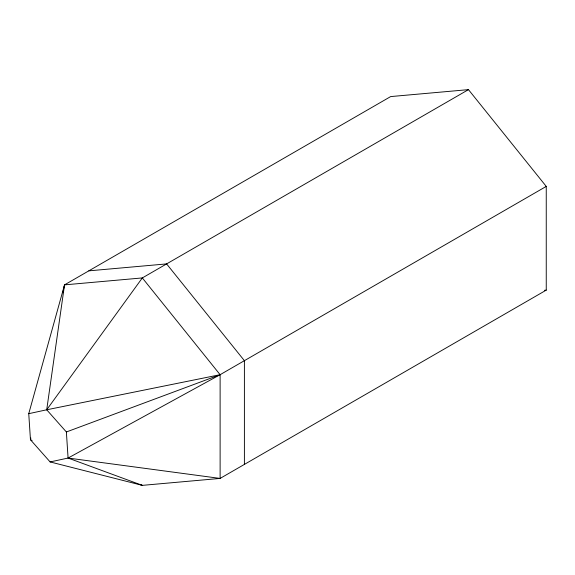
<?xml version="1.0" encoding="UTF-8"?>
<svg xmlns="http://www.w3.org/2000/svg" width="575" height="575" viewBox="0 0 575 575"><rect width="100%" height="100%" fill="white"/><g stroke="black" fill="none" stroke-linecap="round" stroke-linejoin="round"><path stroke-width="0.86" d="M139.84 484.351L142.327 485.365L68.087 458.052L66.377 431.976L46.712 409.788L64.537 284.869L390.669 96.578L468.46 89.635L546.25 186.408L546.25 290.131L220.117 478.422L142.327 485.365L50.126 461.933L30.461 439.746L28.75 413.677L64.537 284.869L142.327 277.926L468.46 89.635M30.842 437.999L30.461 439.746L32.114 440.421M62.804 292.747L64.537 284.869L64.537 286.659M28.75 413.677L46.712 409.788L142.327 277.926L220.117 374.699L220.117 478.422L68.087 458.052L50.126 461.933M546.25 186.408L220.117 374.699L68.087 458.052M66.377 431.976L220.117 374.699L46.712 409.788M88.809 270.854L166.606 263.903L244.397 360.683L244.397 464.406M544.46 290.289L546.25 290.131"/></g></svg>
